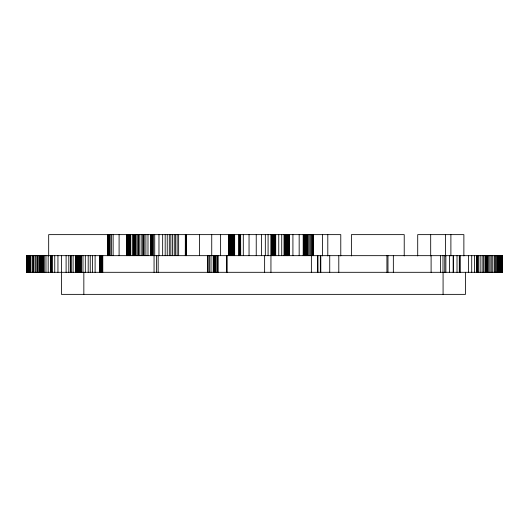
<?xml version="1.0" encoding="UTF-8"?>
<svg xmlns="http://www.w3.org/2000/svg" width="529" height="529" viewBox="0 0 529 529"><rect width="100%" height="100%" fill="white"/><g stroke="black" fill="none" stroke-linecap="round" stroke-linejoin="round"><path stroke-width="0.79" d="M26.457 255.666L502.55 255.666L502.53 272.303L26.457 272.303L26.496 255.666L26.523 272.303M502.457 255.666L502.451 272.303M502.385 255.666L502.338 272.303M502.18 255.666L502.18 272.303M502.047 255.666L502.047 272.303M501.889 255.666L501.889 272.303M501.717 255.666L501.717 272.303M501.525 255.666L501.525 272.303M501.32 255.666L501.32 272.303M501.142 255.666L501.142 272.303M500.943 255.666L500.943 272.303M500.738 255.666L500.738 272.303M500.52 255.666L500.52 272.303M500.295 255.666L500.295 272.303M500.064 255.666L500.064 272.303M499.826 255.666L499.826 272.303M499.588 255.666L499.588 272.303M499.105 255.666L499.105 272.303M498.622 255.666L498.622 272.303M498.139 255.666L498.139 272.303M497.65 255.666L497.65 272.303M497.167 255.666L497.167 272.303M496.189 255.666L496.189 272.303M495.23 255.666L495.23 272.303M494.298 255.666L494.298 272.303M492.737 255.666L492.737 272.303M491.243 255.666L491.243 272.303M489.96 255.666L489.96 272.303M488.743 255.666L488.743 272.303M487.712 255.666L487.665 272.303M487.559 255.666L487.612 272.303M487.46 255.666L487.507 272.303M487.302 255.666L487.354 272.303M487.255 255.666L487.202 272.303M487.156 255.666L487.116 272.303M487.07 255.666L487.03 272.303M486.958 255.666L486.865 272.303M486.839 255.666L486.753 272.303L486.746 255.666M486.528 255.666L486.528 272.303M486.389 255.666L486.356 272.303M486.237 255.666L486.237 272.303M485.827 255.666L485.827 272.303M484.981 255.666L484.981 272.303M483.453 255.666L483.453 272.303M482.131 255.666L482.131 272.303M480.147 255.666L480.147 272.303M478.057 255.666L478.057 272.303M477.892 255.666L477.892 272.303M477.687 255.666L477.687 272.303M477.449 255.666L477.449 272.303M477.178 255.666L477.171 272.303M477.125 255.666L477.098 272.303M476.986 255.666L476.973 272.303M476.933 255.666L476.92 272.303M474.506 255.666L474.506 272.303M471.723 255.666L471.723 272.303M468.469 255.666L468.469 272.303M465.5 272.303L465.5 294.362L61.417 294.362L61.417 272.303M463.873 255.924L463.873 234.638L417.712 234.638L417.712 255.924M460.038 255.666L460.038 272.303M459.853 255.666L459.853 272.303M459.291 255.666L459.291 272.303M457.016 255.666L457.016 272.303M453.492 255.666L453.492 272.303M453.148 255.666L453.148 272.303M450.893 234.638L450.893 255.924M449.511 255.666L449.511 272.303M445.868 255.666L445.868 272.303M445.55 234.638L445.55 255.924M444.763 255.666L444.763 272.303M443.077 272.303L443.077 294.362M442.978 255.666L442.978 272.303M440.512 255.666L440.512 272.303M431.102 255.666L431.102 272.303M430.692 234.638L430.692 255.924M404.222 255.924L404.222 234.638L351.388 234.638L351.388 255.924M393.345 255.666L393.345 272.303M387.975 255.666L387.975 272.303M386.924 255.666L386.924 272.303M340.782 255.924L340.782 234.638L48.681 234.638L48.681 255.924M338.798 255.666L338.798 272.303M329.732 255.666L329.732 272.303M327.801 234.638L327.801 255.924M322.452 234.638L322.452 255.924M320.799 255.666L320.799 272.303M320.323 255.666L320.323 272.303M317.803 255.666L317.81 272.303M317.717 255.666L317.77 272.303M317.638 255.666L317.638 272.303M317.565 255.666L317.486 272.303M313.347 234.638L313.373 255.666M313.175 234.638L313.221 255.666M313.115 234.638L313.115 255.666M312.956 234.638L313.036 255.666M312.864 234.638L312.864 255.666M312.659 234.638L312.659 255.666M311.865 234.638L311.865 255.666M311.369 255.666L311.369 272.303M310.966 234.638L310.966 255.666M309.908 234.638L309.908 255.666M308.757 234.638L308.757 255.666M307.68 234.638L307.68 255.666M306.893 234.638L306.893 255.666M306.529 234.638L306.529 255.666M306.146 234.638L306.146 255.666M305.742 234.638L305.742 255.666M305.61 234.638L305.61 255.666M305.464 234.638L305.464 255.666M305.319 234.638L305.319 255.666M305.173 234.638L305.173 255.666M305.021 234.638L305.021 255.666M304.869 234.638L304.869 255.666M304.717 234.638L304.717 255.666M304.208 234.638L304.208 255.666M303.699 234.638L303.699 255.666M303.19 234.638L303.19 255.666M299.169 234.638L299.169 255.666M292.921 234.638L292.921 255.666M289.528 234.638L289.528 255.666M288.867 234.638L288.867 255.666M288.219 234.638L288.219 255.666M287.584 234.638L287.584 255.666M287.492 234.638L287.399 255.666M287.313 234.638L287.313 255.666M287.227 234.638L287.227 255.666M287.082 234.638L287.154 255.666M286.949 234.638L287.009 255.666M286.844 234.638L286.897 255.666M286.764 234.638L286.804 255.666M286.632 234.638L286.685 255.666M286.566 234.638L286.586 255.666M286.044 234.638L286.044 255.666M285.488 234.638L285.488 255.666M285.184 234.638L285.184 255.666M284.688 234.638L284.688 255.666M284.007 234.638L284.007 255.666M281.726 234.638L281.726 255.666M278.757 234.638L278.757 255.666M275.708 234.638L275.708 255.666M275.616 234.638L275.616 255.666M275.51 234.638L275.51 255.666M275.391 234.638L275.391 255.666M275.259 234.638L275.259 255.666M275.113 234.638L275.113 255.666M274.961 234.638L274.961 255.666M274.802 234.638L274.802 255.666M274.63 234.638L274.63 255.666M274.558 255.666L274.525 234.638L274.412 255.666M274.372 234.638L274.293 255.666M274.253 234.638L274.181 255.666M274.141 234.638L274.068 255.666M273.969 255.666L273.943 234.638L273.91 255.666M273.771 234.638L273.771 255.666M273.645 234.638L273.645 255.666M273.533 234.638L273.533 255.666M273.427 234.638L273.427 255.666M273.328 234.638L273.328 255.666M273.248 234.638L273.248 255.666M272.865 234.638L272.865 255.666M272.574 234.638L272.574 255.666M271.906 234.638L271.86 255.666M271.833 234.638L271.734 255.666M271.688 234.638L271.688 255.666M271.542 234.638L271.542 255.666M271.284 234.638L271.284 255.666M270.96 234.638L270.941 272.303M268.084 234.638L268.084 255.666M265.333 234.638L265.333 255.666M264.632 255.666L264.632 272.303M261.471 234.638L261.471 255.666M256.234 234.638L256.234 255.666M249.047 234.638L249.047 255.666M243.294 234.638L243.294 255.666M240.655 234.638L240.675 255.666M240.583 234.638L240.655 255.666M240.457 234.638L240.516 255.666M240.272 234.638L240.272 255.666M240.04 234.638L240.04 255.666M239.3 234.638L239.3 255.666M238.447 234.638L238.447 255.666M234.651 234.638L234.651 255.666M234.387 234.638L234.387 255.666M234.102 234.638L234.102 255.666M233.798 234.638L233.798 255.666M233.474 234.638L233.474 255.666M233.124 234.638L233.124 255.666M232.76 234.638L232.76 255.666M232.383 234.638L232.383 255.666M231.993 234.638L231.993 255.666M231.51 234.638L231.51 255.666M231.021 234.638L231.021 255.666M230.518 234.638L230.518 255.666M230.016 234.638L230.016 255.666M229.5 234.638L229.5 255.666M228.991 234.638L228.991 255.666M228.482 234.638L228.482 255.666M227.159 255.666L227.159 272.303M226.557 255.666L226.557 272.303M220.619 234.638L220.619 255.666M218.027 255.666L218.027 272.303M217.75 255.666L217.75 272.303M216.143 255.666L216.143 272.303M215.687 255.666L215.687 272.303M215.21 255.666L215.21 272.303M214.721 255.666L214.721 272.303M214.225 255.666L214.225 272.303M213.723 255.666L213.723 272.303M213.207 255.666L213.207 272.303M211.739 234.638L211.739 255.666M211.025 255.666L211.025 272.303M209.53 255.666L209.53 272.303M208.036 255.666L208.036 272.303M207.771 255.666L207.771 272.303M199.559 234.638L199.559 255.666M186.519 234.638L186.519 255.666M186.353 234.638L186.353 255.666M186.195 234.638L186.195 255.666M186.036 234.638L186.036 255.666M185.884 234.638L185.884 255.666M185.739 234.638L185.739 255.666M185.6 234.638L185.6 255.666M185.467 234.638L185.441 255.666M185.421 234.638L185.368 255.666M185.329 234.638L185.315 255.666M178.643 234.638L178.643 255.666M177.136 234.638L177.136 255.666M175.575 234.638L175.575 255.666M174.253 234.638L174.253 255.666M172.573 234.638L172.573 255.666M170.834 234.638L170.834 255.666M169.306 234.638L169.306 255.666M167.237 234.638L167.237 255.666M165.18 234.638L165.18 255.666M162.661 234.638L162.661 255.666M158.971 234.638L158.971 255.666M158.158 255.666L158.158 272.303M156.524 255.666L156.524 272.303M154.719 234.638L154.719 255.666M154.058 255.666L154.058 272.303M153.595 234.638L153.595 255.666M152.484 234.638L152.484 255.666M151.843 234.638L151.843 255.666M151.208 234.638L151.208 255.666M150.593 234.638L150.593 255.666M147.988 234.638L147.988 255.666M145.898 234.638L145.898 255.666M144.192 234.638L144.192 255.666M143.412 234.638L143.412 255.666M142.678 234.638L142.678 255.666M141.15 234.638L141.15 255.666M139.239 234.638L139.239 255.666M138.552 234.638L138.552 255.666M137.957 234.638L137.957 255.666M136.846 234.638L136.846 255.666M135.404 234.638L135.404 255.666M134.816 234.638L134.816 255.666M134.445 234.638L134.445 255.666M134.399 234.638L134.399 255.666M134.287 234.638L134.287 255.666M133.989 234.638L133.996 255.666M133.897 234.638L133.89 255.666M133.844 234.638L133.791 255.666M133.738 234.638L133.718 255.666M133.599 234.638L133.599 255.666M132.594 234.638L132.594 255.666M130.775 234.638L130.775 255.666M130.339 234.638L130.392 255.666M130.293 234.638L130.253 255.666M130.141 234.638L130.227 255.666M130.035 234.638L130.101 255.666M129.916 234.638L129.916 255.666M129.843 255.666L129.803 234.638L129.711 255.666M129.651 234.638L129.592 255.666M129.526 234.638L129.526 255.666M129.374 234.638L129.453 255.666M129.294 234.638L129.294 255.666M129.208 234.638L129.208 255.666M129.03 234.638L129.122 255.666M128.937 234.638L128.937 255.666M128.838 234.638L128.838 255.666M128.739 234.638L128.739 255.666M128.355 234.638L128.355 255.666M127.965 234.638L127.965 255.666M127.575 234.638L127.575 255.666M127.185 234.638L127.185 255.666M126.795 234.638L126.795 255.666M126.411 234.638L126.411 255.666M119.098 234.638L119.098 255.666M113.127 234.638L113.127 255.666M111.579 234.638L111.579 255.666M110.078 234.638L110.078 255.666M109.708 234.638L109.708 255.666M109.358 234.638L109.358 255.666M109.02 234.638L109.02 255.666M108.703 234.638L108.703 255.666M108.399 234.638L108.399 255.666M108.227 234.638L108.227 255.666M108.068 234.638L108.068 255.666M107.923 234.638L107.923 255.666M107.79 234.638L107.79 255.666M107.685 234.638L107.685 255.666M107.592 234.638L107.572 255.666M107.519 234.638L107.447 255.666M107.4 234.638L107.4 255.666M102.785 255.666L102.785 272.303M102.467 255.666L102.454 272.303M102.15 255.666L102.15 272.303M101.766 255.666L101.766 272.303M101.416 255.666L101.416 272.303M101.099 255.666L101.099 272.303M100.814 255.666L100.814 272.303M100.55 255.666L100.55 272.303M100.312 255.666L100.312 272.303M100.12 255.666L100.12 272.303M99.961 255.666L99.961 272.303M99.796 255.666L99.796 272.303M99.664 255.666L99.644 272.303M95.101 255.666L95.101 272.303M92.542 255.666L92.542 272.303M90.234 255.666L90.234 272.303M88.191 255.666L88.191 272.303M85.314 255.666L85.314 272.303M83.84 272.303L83.84 294.362M82.993 255.666L82.993 272.303M81.307 255.666L81.307 272.303M80.778 255.666L80.785 272.303M80.699 255.666L80.653 272.303M80.606 272.303L80.54 255.666L80.474 272.303M80.309 255.666L80.395 272.303M80.216 255.666L80.216 272.303M80.124 255.666L80.124 272.303M79.191 255.666L79.191 272.303M78.973 255.666L78.973 272.303M78.748 255.666L78.748 272.303M78.51 255.666L78.51 272.303M78.272 255.666L78.272 272.303M78.034 255.666L78.034 272.303M77.789 255.666L77.789 272.303M77.737 255.666L77.684 272.303M77.631 255.666L77.578 272.303M77.479 255.666L77.532 272.303M77.333 255.666L77.432 272.303M77.294 255.666L77.247 272.303M77.208 255.666L77.135 272.303M77.069 255.666L76.996 272.303M76.837 255.666L76.837 272.303M76.705 255.666L76.705 272.303M76.606 255.666L76.606 272.303M76.54 255.666L76.54 272.303M75.872 255.666L75.872 272.303M75.383 255.666L75.383 272.303M73.101 255.666L73.101 272.303M71.27 255.666L71.27 272.303M70.674 255.666L70.681 272.303M70.582 255.666L70.496 272.303M70.463 255.666L70.463 272.303M68.81 255.666L68.81 272.303M66.105 255.666L66.105 272.303M61.589 255.666L61.589 272.303M57.945 255.666L57.945 272.303M54.752 255.666L54.752 272.303M52.001 255.666L52.001 272.303M51.882 255.666L51.882 272.303M51.749 255.666L51.749 272.303M51.617 255.666L51.617 272.303M51.485 255.666L51.425 272.303L51.373 255.666M51.313 255.666L51.26 272.303M51.201 255.666L51.148 272.303M51.088 272.303L51.035 255.666L50.877 272.303M50.83 255.666L50.784 272.303M50.738 255.666L50.658 272.303M50.592 255.666L50.625 272.303M50.513 255.666L50.5 272.303M48.172 255.666L48.172 272.303M45.97 255.666L45.97 272.303M44.277 255.666L44.277 272.303M43.371 255.666L43.371 272.303M42.836 255.666L42.836 272.303M42.512 255.666L42.512 272.303M42.274 255.666L42.274 272.303M42.089 255.666L42.089 272.303M41.857 255.666L41.857 272.303M41.573 272.303L41.533 255.666L41.401 272.303M41.361 255.666L41.315 272.303M41.269 255.666L41.216 272.303M41.13 255.666L41.083 272.303M41.037 255.666L40.984 272.303M40.938 255.666L40.885 272.303M40.832 255.666L40.786 272.303L40.733 255.666M40.561 255.666L40.561 272.303M40.389 255.666L40.389 272.303M40.224 255.666L40.224 272.303M40.065 255.666L40.065 272.303M39.761 255.666L39.761 272.303M39.463 255.666L39.463 272.303M39.186 255.666L39.186 272.303M38.042 255.666L38.042 272.303M37.447 255.666L37.447 272.303M36.832 255.666L36.832 272.303M35.443 255.666L35.443 272.303M33.988 255.666L33.988 272.303M33.281 255.666L33.281 272.303M32.567 255.666L32.567 272.303M30.894 255.666L30.894 272.303M30.616 255.666L30.616 272.303M30.345 255.666L30.345 272.303M30.074 255.666L30.074 272.303M29.803 255.666L29.803 272.303M29.617 255.666L29.617 272.303M29.439 255.666L29.439 272.303M29.26 255.666L29.26 272.303M29.088 255.666L29.088 272.303M28.93 255.666L28.93 272.303M28.44 255.666L28.44 272.303M27.991 255.666L27.991 272.303M27.68 255.666L27.68 272.303M27.402 255.666L27.402 272.303M27.138 255.666L27.138 272.303M26.9 255.666L26.9 272.303M26.714 255.666L26.714 272.303"/></g></svg>
